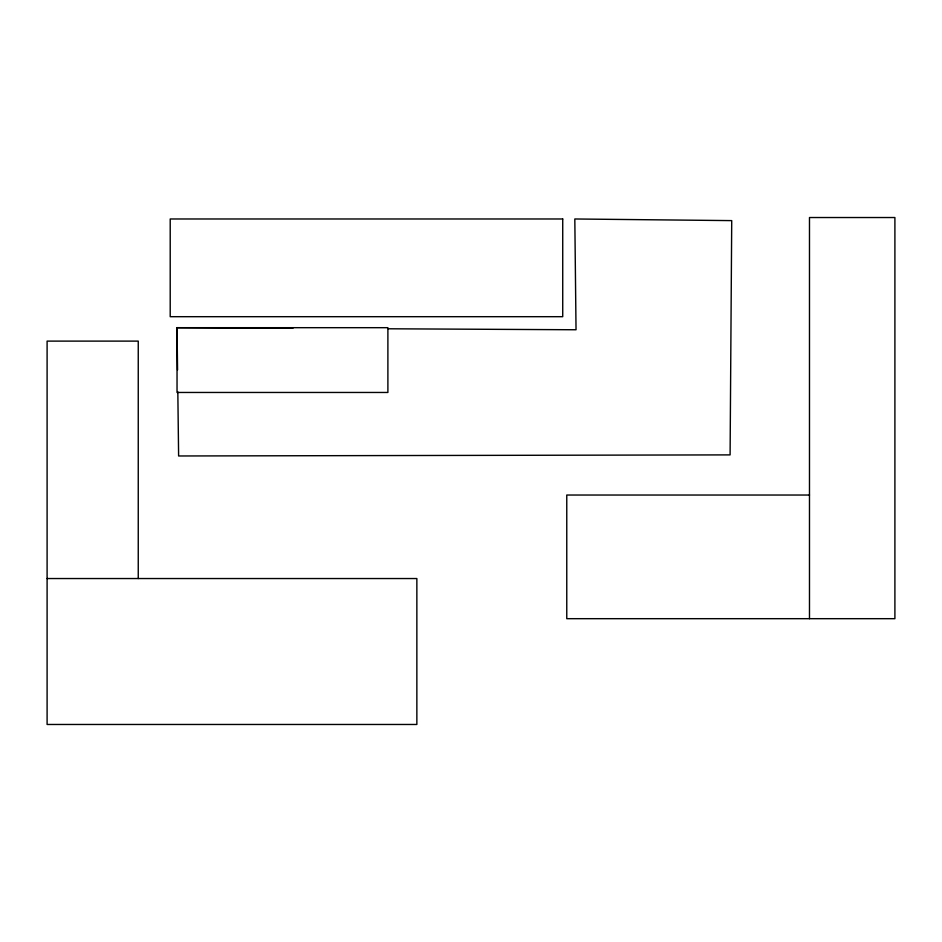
<?xml version="1.0" encoding="UTF-8"?>
<svg xmlns="http://www.w3.org/2000/svg" width="942" height="942" viewBox="0 0 942 942"><rect width="100%" height="100%" fill="white"/><g stroke="black" fill="none" stroke-linecap="round" stroke-linejoin="round"><path stroke-width="1.41" d="M809.484 495.033L566.766 495.033L566.766 618.682L894.9 618.682L894.9 217.531L809.484 217.531L809.484 618.682M47.1 578.541L416.859 578.541L416.859 724.469L47.1 724.469L47.1 341.11L138.25 341.11L138.25 578.541M292.927 328.287L177.037 327.686L177.037 392.461L387.892 392.461L387.892 327.686L177.037 327.686L177.555 369.959M388.281 328.782L576.033 329.759L574.82 218.98L731.722 220.616L730.097 454.892L178.615 455.975L177.826 391.825M562.727 218.98L170.208 218.98L170.208 316.689L562.727 316.689L562.727 218.98"/></g></svg>
